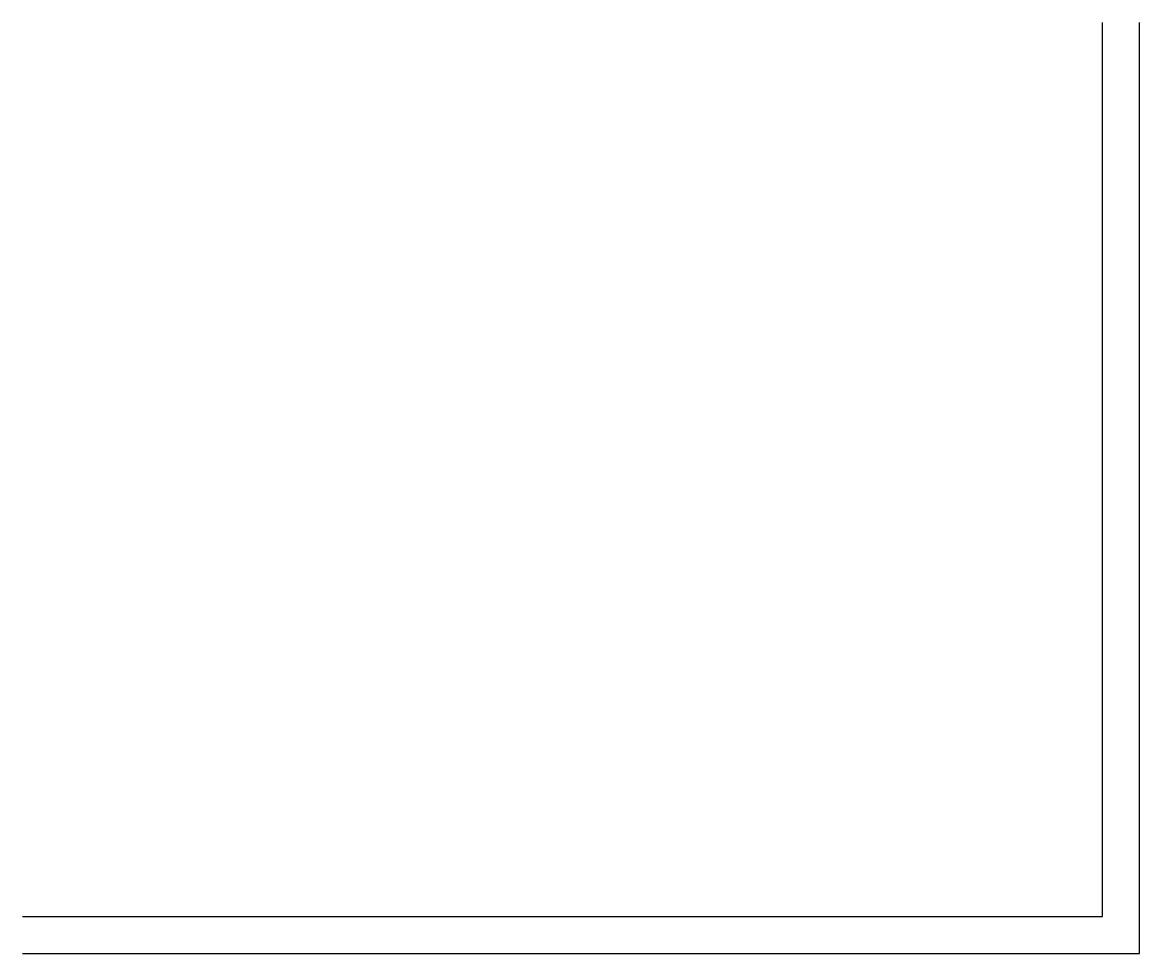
# Model space of a CAD drawing. Header units: millimetres. Extents: x 0 to 6000, y 0 to 5000.
import ezdxf

# ---------------------------------------------------------------- set-up
doc = ezdxf.new("R2010")
doc.units = ezdxf.units.MM
doc.layers.add('WALL', color=7, linetype='Continuous')

msp = doc.modelspace()

# ---------------------------------------------------------------- linework, layer by layer
at = {"layer": 'WALL'}
for p, q in [((5800, 200), (5800, 5000)), ((6000, 0), (6000, 5000)), ((0, 200), (5800, 200)), ((0, 0), (6000, 0))]:
    msp.add_line(p, q, dxfattribs=at)

doc.saveas('drawing.dxf')
